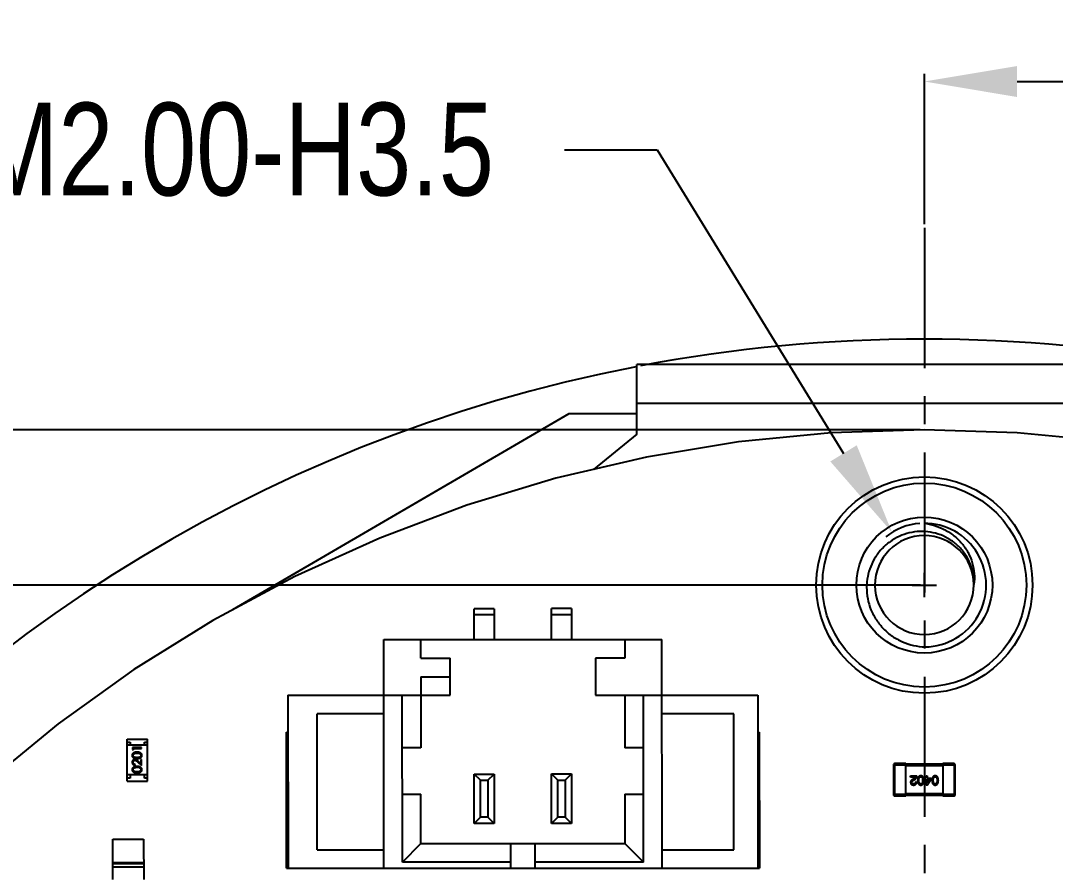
# Model space of a CAD drawing. Header units: millimetres. Extents: x -49 to 153, y -182 to -55.
# Drawn here: x 108.39 to 125.13, y -110.74 to -96.94 of the extents above; entities that cross this region are included whole.
import ezdxf

# ---------------------------------------------------------------- set-up
doc = ezdxf.new("R2010")
doc.units = ezdxf.units.MM
doc.header["$LTSCALE"] = 1.21
doc.header["$MEASUREMENT"] = 0
doc.header["$PDMODE"] = 3
doc.header["$PDSIZE"] = 0.3125
doc.linetypes.add('CENTER', pattern=[0.6, 0.375, -0.075, 0.075, -0.075])
doc.layers.get('0').update_dxf_attribs({"linetype": 'CONTINUOUS'})
doc.layers.get('DEFPOINTS').update_dxf_attribs({"linetype": 'CONTINUOUS'})
doc.layers.add('Dim', color=3, linetype='CONTINUOUS', lineweight=25)
doc.styles.get("Standard").update_dxf_attribs({"font": 'txt', "width": 0.8})
doc.dimstyles.get("Standard").update_dxf_attribs({"dimtxt": 0.15625, "dimasz": 0.1875, "dimexe": 0.125, "dimexo": 0.0625, "dimgap": 0.09, "dimtad": 0, "dimtih": 1, "dimtoh": 1, "dimzin": 4, "dimdsep": 46, "dimtxsty": 'Standard', "dimblk": '_FILLED', "dimblk1": '_FILLED', "dimblk2": '_FILLED', "dimcen": 0.09, "dimazin": 1, "dimtp": 0.01, "dimtm": 0.01, "dimtfac": 1, "dimtofl": 0, "dimtmove": 0, "dimatfit": 3, "dimldrblk": '_FILLED', "dimfxl": 1, "dimtolj": 1, "dimtzin": 4, "dimarcsym": 0})

# ---------------------------------------------------------------- blocks, each defined once
blk = doc.blocks.new('_FILLED')
at = {"color": 0, "linetype": 'ByBlock'}
blk.add_solid([(0, 0), (-1, 0.167), (-1, -0.167)], dxfattribs=at)
blk = doc.blocks.new('*D70')
at = {"layer": 'DEFPOINTS', "color": 0}
for p in [(123.008, -106.074), (91.696, -126.574), (95.709, -126.574)]:
    blk.add_point(p, dxfattribs=at)
at = {"layer": 'Dim', "color": 0, "lineweight": -2}
for p, q in [((122.946, -106.074), (91.571, -106.074)), ((91.696, -107.574), (91.696, -114.034)), ((91.696, -125.074), (91.696, -118.614)), ((95.647, -126.574), (91.571, -126.574))]:
    blk.add_line(p, q, dxfattribs=at)
at = {"layer": 'Dim', "color": 0, "lineweight": -2, "xscale": 1.5, "yscale": 1.5, "zscale": 1.5}
for p, rotation in [((91.696, -106.074), 90), ((91.696, -126.574), 270)]:
    blk.add_blockref('_FILLED', p, dxfattribs=dict(at, rotation=rotation))
at = {"layer": 'Dim', "color": 0, "insert": (91.696, -116.324), "char_height": 1.5, "attachment_point": 5, "rotation": 90, "line_spacing_factor": 1.5}
blk.add_mtext('\\A1;20.50', dxfattribs=at)
blk = doc.blocks.new('*D77')
at = {"layer": 'DEFPOINTS', "color": 0}
for p in [(122.485, -105.222), (123.531, -106.927)]:
    blk.add_point(p, dxfattribs=at)
at = {"layer": 'Dim', "color": 0, "lineweight": -2}
for p, q in [((117.185, -99.031), (118.685, -99.031)), ((118.685, -99.031), (121.7, -103.944)), ((123.008, -106.272), (123.008, -105.876)), ((122.81, -106.074), (123.206, -106.074))]:
    blk.add_line(p, q, dxfattribs=at)
blk.add_arc((123.008, -106.074), 1, 94.0921, 128.7082, dxfattribs=at)
at = {"layer": 'Dim', "color": 0, "lineweight": -2, "xscale": 1.5, "yscale": 1.5, "zscale": 1.5, "rotation": 301.5415137062731}
blk.add_blockref('_FILLED', (122.485, -105.222), dxfattribs=at)
at = {"layer": 'Dim', "color": 0, "insert": (111.095, -99.031), "char_height": 1.5, "attachment_point": 5}
blk.add_mtext('\\A1;3*M2.00-H3.5', dxfattribs=at)
blk = doc.blocks.new('*D84')
at = {"layer": 'DEFPOINTS', "color": 0}
for p in [(123.008, -97.927), (123.008, -100.297), (138.008, -110.074)]:
    blk.add_point(p, dxfattribs=at)
at = {"layer": 'Dim', "color": 0, "lineweight": -2}
for p, q in [((123.008, -100.235), (123.008, -97.802)), ((138.008, -110.012), (138.008, -97.802)), ((124.508, -97.927), (128.418, -97.927)), ((136.508, -97.927), (132.598, -97.927))]:
    blk.add_line(p, q, dxfattribs=at)
at = {"layer": 'Dim', "color": 0, "lineweight": -2, "xscale": 1.5, "yscale": 1.5, "zscale": 1.5, "rotation": 180}
blk.add_blockref('_FILLED', (123.008, -97.927), dxfattribs=at)
at = {"layer": 'Dim', "color": 0, "lineweight": -2, "xscale": 1.5, "yscale": 1.5, "zscale": 1.5}
blk.add_blockref('_FILLED', (138.008, -97.927), dxfattribs=at)
at = {"layer": 'Dim', "color": 0, "insert": (130.508, -97.927), "char_height": 1.5, "attachment_point": 5, "line_spacing_factor": 1.5}
blk.add_mtext('\\A1;15.00', dxfattribs=at)
blk = doc.blocks.new('*D87')
at = {"layer": 'DEFPOINTS', "color": 0}
for p in [(123.005, -103.562), (83.971, -149.587), (123.005, -149.587)]:
    blk.add_point(p, dxfattribs=at)
at = {"layer": 'Dim', "color": 0, "lineweight": -2}
for p, q in [((122.942, -103.562), (83.846, -103.562)), ((83.971, -105.062), (83.971, -124.184)), ((83.971, -148.087), (83.971, -128.964)), ((122.942, -149.587), (83.846, -149.587))]:
    blk.add_line(p, q, dxfattribs=at)
at = {"layer": 'Dim', "color": 0, "lineweight": -2, "xscale": 1.5, "yscale": 1.5, "zscale": 1.5}
for p, rotation in [((83.971, -103.562), 90), ((83.971, -149.587), 270)]:
    blk.add_blockref('_FILLED', p, dxfattribs=dict(at, rotation=rotation))
at = {"layer": 'Dim', "color": 0, "insert": (83.971, -126.574), "char_height": 1.5, "attachment_point": 5, "rotation": 90, "line_spacing_factor": 1.5}
blk.add_mtext('\\A1;%%C46.0', dxfattribs=at)

msp = doc.modelspace()

# ---------------------------------------------------------------- linework, layer by layer
at = {"color": 4, "linetype": 'CENTER', "ltscale": 5}
msp.add_line((123.008, -100.297), (123.008, -153.378), dxfattribs=at)
at = {"color": 7, "linetype": 'Continuous'}
for p, q in [((118.358, -103.634), (118.358, -102.504)), ((127.658, -102.504), (118.358, -102.504)), ((127.658, -103.138), (118.358, -103.138)), ((117.258, -103.304), (111.818, -106.475)), ((118.358, -103.304), (117.258, -103.304)), ((123.005, -103.562), (121.5, -103.611)), ((124.51, -103.611), (123.005, -103.562)), ((118.358, -103.634), (117.655, -104.205)), ((120.001, -103.759), (118.515, -104.004)), ((121.5, -103.611), (120.001, -103.759)), ((126.009, -103.758), (124.51, -103.611)), ((118.515, -104.004), (117.049, -104.346)), ((117.049, -104.346), (115.608, -104.783)), ((115.608, -104.783), (114.199, -105.314)), ((114.199, -105.314), (112.827, -105.936)), ((112.827, -105.936), (111.499, -106.646)), ((111.499, -106.646), (110.22, -107.441)), ((110.22, -107.441), (108.996, -108.318)), ((108.996, -108.318), (107.832, -109.273))]:
    msp.add_line(p, q, dxfattribs=at)
at = {"color": 6, "linetype": 'Continuous'}
for p, q in [((115.728, -106.957), (115.728, -106.457)), ((116.048, -106.457), (115.728, -106.457)), ((116.048, -106.557), (115.728, -106.557)), ((116.048, -106.457), (116.048, -106.957)), ((116.978, -106.956), (116.978, -106.456)), ((117.298, -106.456), (116.978, -106.456)), ((117.298, -106.556), (116.978, -106.556)), ((117.298, -106.456), (117.298, -106.956)), ((114.263, -106.957), (118.763, -106.956)), ((114.264, -110.657), (114.263, -106.957)), ((114.863, -107.257), (114.863, -106.957)), ((118.163, -106.956), (118.163, -107.256)), ((118.764, -110.656), (118.763, -106.956)), ((114.863, -107.257), (115.338, -107.257)), ((115.338, -107.857), (115.338, -107.257)), ((117.688, -107.256), (117.688, -107.856)), ((118.163, -107.256), (117.688, -107.256)), ((114.863, -107.557), (114.863, -108.707)), ((114.863, -107.557), (115.338, -107.557)), ((112.713, -107.857), (112.714, -110.657)), ((112.713, -107.857), (115.338, -107.857)), ((114.564, -110.557), (114.563, -107.857)), ((117.688, -107.856), (120.313, -107.856)), ((118.163, -107.856), (118.163, -108.706)), ((118.464, -110.556), (118.463, -107.856)), ((120.313, -107.856), (120.314, -110.656)), ((113.188, -110.357), (113.188, -108.157)), ((114.263, -108.157), (113.188, -108.157)), ((119.924, -108.156), (118.763, -108.156)), ((119.924, -110.356), (119.924, -108.156)), ((110.111, -109.247), (110.111, -108.567)), ((110.111, -108.567), (110.441, -108.567)), ((110.111, -108.617), (110.161, -108.617)), ((110.161, -108.617), (110.161, -108.667)), ((110.391, -108.667), (110.391, -108.617)), ((110.391, -108.617), (110.441, -108.617)), ((110.441, -109.247), (110.441, -108.567)), ((112.689, -110.657), (112.688, -108.457)), ((112.688, -108.457), (112.713, -108.457)), ((120.313, -108.456), (120.338, -108.456)), ((120.338, -108.456), (120.339, -110.656)), ((110.441, -108.667), (110.111, -108.667)), ((110.196, -108.705), (110.196, -108.733)), ((110.346, -108.705), (110.196, -108.705)), ((110.196, -108.733), (110.212, -108.742)), ((110.212, -108.742), (110.212, -108.719)), ((110.212, -108.719), (110.346, -108.719)), ((110.346, -108.719), (110.346, -108.705)), ((114.863, -108.707), (114.563, -108.707)), ((118.463, -108.706), (118.163, -108.706)), ((110.271, -108.792), (110.309, -108.798)), ((110.284, -108.938), (110.346, -108.996)), ((110.331, -108.964), (110.291, -108.926)), ((110.331, -108.894), (110.331, -108.964)), ((110.346, -108.894), (110.331, -108.894)), ((110.346, -108.996), (110.346, -108.894)), ((110.242, -108.99), (110.242, -108.977)), ((110.271, -109.023), (110.309, -109.028)), ((122.508, -108.984), (122.508, -109.464)), ((122.508, -108.984), (122.708, -108.984)), ((122.528, -109.484), (122.528, -108.964)), ((122.708, -108.964), (122.528, -108.964)), ((122.708, -109.484), (122.708, -108.964)), ((123.308, -108.974), (122.708, -108.974)), ((122.708, -108.994), (123.308, -108.994)), ((123.308, -108.964), (123.308, -109.484)), ((123.488, -108.964), (123.308, -108.964)), ((123.308, -108.984), (123.508, -108.984)), ((123.488, -108.964), (123.488, -109.484)), ((123.508, -109.464), (123.508, -108.984)), ((110.441, -109.147), (110.111, -109.147)), ((110.161, -109.197), (110.111, -109.197)), ((110.111, -109.247), (110.441, -109.247)), ((110.161, -109.147), (110.161, -109.197)), ((110.391, -109.197), (110.391, -109.147)), ((110.441, -109.197), (110.391, -109.197)), ((115.728, -109.932), (115.728, -109.132)), ((115.828, -109.232), (115.728, -109.132)), ((115.728, -109.132), (116.048, -109.132)), ((115.828, -109.832), (115.828, -109.232)), ((115.828, -109.232), (115.948, -109.232)), ((115.948, -109.232), (116.048, -109.132)), ((115.948, -109.232), (115.948, -109.832)), ((116.048, -109.132), (116.048, -109.932)), ((116.978, -109.931), (116.978, -109.131)), ((117.078, -109.231), (116.978, -109.131)), ((116.978, -109.131), (117.298, -109.131)), ((117.078, -109.831), (117.078, -109.231)), ((117.078, -109.231), (117.198, -109.231)), ((117.198, -109.231), (117.298, -109.131)), ((117.198, -109.231), (117.198, -109.831)), ((117.298, -109.131), (117.298, -109.931)), ((122.785, -109.18), (122.785, -109.163)), ((122.785, -109.163), (122.886, -109.163)), ((122.865, -109.18), (122.785, -109.18)), ((122.841, -109.208), (122.825, -109.217)), ((122.832, -109.232), (122.852, -109.221)), ((122.864, -109.257), (122.883, -109.257)), ((123.015, -109.214), (123.015, -109.199)), ((123.015, -109.199), (123.037, -109.199)), ((123.037, -109.214), (123.015, -109.214)), ((123.037, -109.199), (123.037, -109.163)), ((123.037, -109.163), (123.055, -109.163)), ((123.037, -109.31), (123.037, -109.214)), ((123.053, -109.31), (123.12, -109.217)), ((123.055, -109.163), (123.055, -109.199)), ((123.055, -109.199), (123.12, -109.199)), ((123.055, -109.214), (123.055, -109.282)), ((123.103, -109.214), (123.055, -109.214)), ((123.055, -109.282), (123.056, -109.282)), ((123.103, -109.214), (123.056, -109.282)), ((123.12, -109.199), (123.12, -109.217)), ((114.563, -109.457), (114.863, -109.457)), ((114.863, -110.257), (114.863, -109.457)), ((118.163, -109.456), (118.163, -110.256)), ((118.163, -109.456), (118.463, -109.456)), ((123.308, -109.454), (122.708, -109.454)), ((123.053, -109.31), (123.037, -109.31)), ((122.708, -109.464), (122.508, -109.464)), ((122.528, -109.484), (122.708, -109.484)), ((122.708, -109.474), (123.308, -109.474)), ((123.508, -109.464), (123.308, -109.464)), ((123.308, -109.484), (123.488, -109.484)), ((115.828, -109.832), (115.728, -109.932)), ((116.048, -109.932), (115.728, -109.932)), ((115.948, -109.832), (115.828, -109.832)), ((115.948, -109.832), (116.048, -109.932)), ((117.078, -109.831), (116.978, -109.931)), ((117.298, -109.931), (116.978, -109.931)), ((117.198, -109.831), (117.078, -109.831)), ((117.198, -109.831), (117.298, -109.931)), ((109.879, -110.837), (109.878, -110.187)), ((109.878, -110.187), (110.378, -110.187)), ((110.378, -110.187), (110.379, -110.837)), ((114.564, -110.557), (114.863, -110.257)), ((114.863, -110.257), (118.163, -110.256)), ((116.313, -110.257), (116.314, -110.657)), ((116.714, -110.656), (116.713, -110.256)), ((118.163, -110.256), (118.464, -110.556)), ((113.188, -110.357), (114.263, -110.357)), ((118.763, -110.356), (119.924, -110.356)), ((109.879, -110.563), (110.379, -110.563)), ((110.379, -110.583), (109.879, -110.583)), ((116.314, -110.557), (114.564, -110.557)), ((118.464, -110.556), (116.714, -110.556)), ((110.379, -110.641), (109.879, -110.641)), ((112.689, -110.657), (120.339, -110.656))]:
    msp.add_line(p, q, dxfattribs=at)
at = {"color": 7, "linetype": 'Continuous'}
for radius in [1.75, 1.65, 1.1]:
    msp.add_circle((123.008, -106.074), radius, dxfattribs=at)
for centre, radius, start, end in [((123.008, -126.574), 24.48, 79.1903, 100.8097), ((123.008, -126.574), 24.48, 100.9793, 79.0159), ((123.008, -106.074), 1, 270.5105, 90.5105), ((123.008, -106.074), 0.8, 0.5074, 180.0061), ((123.008, -106.074), 0.8, 180.3416, 0.1753), ((123.005, -106.074), 0.797, 180.0052, 180.3413), ((123.013, -106.074), 0.795, 0.1733, 0.5105)]:
    msp.add_arc(centre, radius, start, end, dxfattribs=at)
at = {"color": 6, "linetype": 'Continuous'}
for centre, start, end in [((122.528, -108.984), 90.0045, 180.0045), ((123.488, -108.984), 0.0045, 90.0045), ((122.528, -109.464), 180.0045, 270.0045), ((123.488, -109.464), 270.0045, 0.0045)]:
    msp.add_arc(centre, 0.02, start, end, dxfattribs=at)
at = {"color": 7, "linetype": 'Continuous'}
for points, knots in [([(122.999, -105.074), (123.058, -105.081), (123.175, -105.106), (123.341, -105.175), (123.491, -105.273), (123.619, -105.399), (123.72, -105.547), (123.789, -105.713), (123.821, -105.889), (123.817, -106.009), (123.808, -106.067)], [0, 0, 0, 0, 0.125241, 0.250421, 0.375547, 0.500603, 0.625586, 0.750487, 0.87529, 1, 1, 1, 1]), ([(123.808, -106.067), (123.811, -106.01), (123.803, -105.895), (123.756, -105.729), (123.675, -105.576), (123.564, -105.443), (123.429, -105.336), (123.274, -105.258), (123.107, -105.213), (122.935, -105.202), (122.763, -105.225), (122.6, -105.281), (122.45, -105.368), (122.32, -105.481), (122.214, -105.618), (122.135, -105.771), (122.086, -105.937), (122.075, -106.052), (122.074, -106.109)], [0, 0, 0, 0, 0.062477, 0.124953, 0.187436, 0.249923, 0.312413, 0.374906, 0.437403, 0.499902, 0.562405, 0.624911, 0.687419, 0.74993, 0.812444, 0.87496, 0.937479, 1, 1, 1, 1]), ([(122.074, -106.109), (122.074, -106.171), (122.085, -106.296), (122.139, -106.476), (122.226, -106.641), (122.345, -106.787), (122.488, -106.908), (122.653, -106.998), (122.831, -107.056), (122.955, -107.072), (123.017, -107.074)], [0, 0, 0, 0, 0.124983, 0.249971, 0.374964, 0.499962, 0.624965, 0.749974, 0.874981, 1, 1, 1, 1])]:
    msp.add_open_spline(points, degree=3, knots=knots, dxfattribs=at)
at = {"color": 6, "linetype": 'Continuous'}
for points, knots in [([(110.271, -108.778), (110.269, -108.778), (110.264, -108.779), (110.258, -108.779), (110.252, -108.779), (110.246, -108.78), (110.24, -108.781), (110.235, -108.782), (110.23, -108.784), (110.226, -108.785), (110.222, -108.787), (110.218, -108.789), (110.215, -108.791), (110.211, -108.793), (110.208, -108.796), (110.205, -108.798), (110.203, -108.801), (110.201, -108.804), (110.199, -108.807), (110.197, -108.81), (110.196, -108.813), (110.194, -108.816), (110.193, -108.82), (110.193, -108.823), (110.192, -108.827), (110.192, -108.829), (110.192, -108.83)], [0, 0, 0, 0, 0.065278, 0.127205, 0.186168, 0.241675, 0.294115, 0.343609, 0.390387, 0.434463, 0.476646, 0.517002, 0.555936, 0.593716, 0.630057, 0.665601, 0.700745, 0.734917, 0.768681, 0.802087, 0.834849, 0.867433, 0.900138, 0.932806, 0.966212, 1, 1, 1, 1]), ([(110.35, -108.83), (110.35, -108.829), (110.35, -108.827), (110.35, -108.823), (110.349, -108.82), (110.348, -108.816), (110.347, -108.813), (110.345, -108.81), (110.344, -108.807), (110.342, -108.804), (110.339, -108.801), (110.337, -108.798), (110.334, -108.796), (110.331, -108.793), (110.328, -108.791), (110.324, -108.789), (110.32, -108.787), (110.316, -108.785), (110.312, -108.784), (110.307, -108.782), (110.302, -108.781), (110.297, -108.78), (110.291, -108.779), (110.285, -108.779), (110.278, -108.779), (110.274, -108.778), (110.271, -108.778)], [0, 0, 0, 0, 0.033824, 0.067298, 0.10028, 0.133019, 0.165736, 0.198792, 0.232372, 0.266409, 0.301016, 0.336196, 0.371972, 0.408574, 0.446394, 0.485225, 0.525372, 0.567224, 0.611081, 0.65775, 0.70702, 0.759235, 0.814484, 0.873227, 0.934937, 1, 1, 1, 1]), ([(110.192, -108.83), (110.192, -108.831), (110.192, -108.834), (110.193, -108.837), (110.193, -108.841), (110.194, -108.844), (110.196, -108.847), (110.197, -108.85), (110.199, -108.853), (110.201, -108.856), (110.203, -108.859), (110.205, -108.862), (110.208, -108.864), (110.211, -108.866), (110.214, -108.869), (110.218, -108.871), (110.221, -108.872), (110.225, -108.874), (110.23, -108.876), (110.234, -108.877), (110.239, -108.878), (110.245, -108.879), (110.251, -108.88), (110.257, -108.88), (110.264, -108.88), (110.269, -108.88), (110.271, -108.88)], [0, 0, 0, 0, 0.033742, 0.066533, 0.099153, 0.13154, 0.164087, 0.196563, 0.229707, 0.263315, 0.297504, 0.331686, 0.366482, 0.4021, 0.438958, 0.476748, 0.515985, 0.556589, 0.599519, 0.645765, 0.695487, 0.748721, 0.805687, 0.866754, 0.931405, 1, 1, 1, 1]), ([(110.237, -108.896), (110.235, -108.896), (110.233, -108.896), (110.228, -108.896), (110.224, -108.897), (110.22, -108.899), (110.216, -108.901), (110.212, -108.903), (110.209, -108.905), (110.206, -108.908), (110.202, -108.911), (110.2, -108.915), (110.197, -108.919), (110.196, -108.923), (110.194, -108.927), (110.193, -108.931), (110.192, -108.936), (110.192, -108.939), (110.192, -108.941)], [0, 0, 0, 0, 0.06271, 0.123347, 0.183401, 0.242828, 0.302097, 0.36242, 0.423725, 0.487032, 0.550491, 0.612709, 0.674265, 0.73617, 0.799211, 0.863483, 0.930525, 1, 1, 1, 1]), ([(110.192, -108.941), (110.192, -108.943), (110.192, -108.946), (110.193, -108.951), (110.194, -108.955), (110.196, -108.96), (110.198, -108.964), (110.2, -108.968), (110.203, -108.972), (110.206, -108.976), (110.21, -108.979), (110.214, -108.982), (110.218, -108.984), (110.222, -108.986), (110.227, -108.988), (110.232, -108.989), (110.237, -108.99), (110.241, -108.99), (110.242, -108.99)], [0, 0, 0, 0, 0.06445, 0.126725, 0.187421, 0.247417, 0.306749, 0.366595, 0.427749, 0.490235, 0.553031, 0.614805, 0.676505, 0.738096, 0.801021, 0.864897, 0.931209, 1, 1, 1, 1]), ([(110.208, -108.83), (110.208, -108.828), (110.208, -108.825), (110.209, -108.82), (110.211, -108.815), (110.214, -108.812), (110.216, -108.809), (110.218, -108.807), (110.22, -108.805), (110.223, -108.803), (110.225, -108.801), (110.228, -108.8), (110.232, -108.798), (110.235, -108.797), (110.239, -108.796), (110.243, -108.795), (110.247, -108.794), (110.251, -108.793), (110.256, -108.793), (110.261, -108.792), (110.266, -108.792), (110.269, -108.792), (110.271, -108.792)], [0, 0, 0, 0, 0.059689, 0.119507, 0.181075, 0.246162, 0.279894, 0.314468, 0.350403, 0.387474, 0.426147, 0.466624, 0.508745, 0.553328, 0.600058, 0.649177, 0.700552, 0.754894, 0.811825, 0.871514, 0.934319, 1, 1, 1, 1]), ([(110.271, -108.867), (110.269, -108.867), (110.265, -108.867), (110.26, -108.867), (110.254, -108.866), (110.249, -108.866), (110.245, -108.865), (110.241, -108.864), (110.237, -108.863), (110.234, -108.862), (110.23, -108.861), (110.228, -108.86), (110.225, -108.858), (110.222, -108.857), (110.22, -108.855), (110.218, -108.853), (110.216, -108.851), (110.214, -108.848), (110.211, -108.844), (110.209, -108.84), (110.208, -108.835), (110.208, -108.831), (110.208, -108.83)], [0, 0, 0, 0, 0.073302, 0.142286, 0.206253, 0.266017, 0.321612, 0.372532, 0.419497, 0.462398, 0.502825, 0.541489, 0.579034, 0.615143, 0.650298, 0.684912, 0.718701, 0.752189, 0.817245, 0.879117, 0.939613, 1, 1, 1, 1]), ([(110.208, -108.942), (110.208, -108.941), (110.208, -108.938), (110.208, -108.935), (110.209, -108.932), (110.21, -108.929), (110.211, -108.926), (110.213, -108.924), (110.215, -108.921), (110.217, -108.919), (110.219, -108.916), (110.221, -108.915), (110.224, -108.913), (110.227, -108.912), (110.229, -108.91), (110.232, -108.91), (110.235, -108.909), (110.237, -108.909), (110.238, -108.909)], [0, 0, 0, 0, 0.068027, 0.133505, 0.19695, 0.26027, 0.322741, 0.384982, 0.448465, 0.513424, 0.578224, 0.640011, 0.700094, 0.760067, 0.819012, 0.877878, 0.938035, 1, 1, 1, 1]), ([(110.242, -108.977), (110.241, -108.976), (110.238, -108.976), (110.235, -108.975), (110.231, -108.974), (110.228, -108.973), (110.225, -108.972), (110.222, -108.97), (110.219, -108.968), (110.217, -108.966), (110.215, -108.963), (110.213, -108.961), (110.211, -108.958), (110.21, -108.955), (110.209, -108.952), (110.208, -108.949), (110.208, -108.945), (110.208, -108.943), (110.208, -108.942)], [0, 0, 0, 0, 0.073648, 0.143686, 0.210962, 0.275557, 0.338064, 0.399311, 0.4594, 0.51934, 0.579024, 0.637809, 0.695959, 0.754122, 0.813113, 0.873453, 0.935561, 1, 1, 1, 1]), ([(110.291, -108.926), (110.289, -108.925), (110.286, -108.922), (110.282, -108.918), (110.278, -108.914), (110.274, -108.911), (110.27, -108.908), (110.267, -108.906), (110.264, -108.904), (110.26, -108.901), (110.255, -108.899), (110.249, -108.897), (110.243, -108.896), (110.239, -108.896), (110.237, -108.896)], [0, 0, 0, 0, 0.09953, 0.192079, 0.277712, 0.357454, 0.429648, 0.495771, 0.555538, 0.608657, 0.707578, 0.804328, 0.901298, 1, 1, 1, 1]), ([(110.238, -108.909), (110.24, -108.909), (110.243, -108.909), (110.248, -108.91), (110.252, -108.912), (110.256, -108.914), (110.259, -108.916), (110.262, -108.918), (110.265, -108.92), (110.268, -108.923), (110.272, -108.926), (110.276, -108.93), (110.28, -108.933), (110.283, -108.936), (110.284, -108.938)], [0, 0, 0, 0, 0.088014, 0.174976, 0.2638, 0.355443, 0.406413, 0.465519, 0.533076, 0.609353, 0.693899, 0.787171, 0.889197, 1, 1, 1, 1]), ([(110.335, -108.83), (110.335, -108.831), (110.334, -108.835), (110.333, -108.84), (110.331, -108.844), (110.329, -108.848), (110.326, -108.851), (110.324, -108.853), (110.322, -108.855), (110.32, -108.857), (110.317, -108.858), (110.315, -108.86), (110.312, -108.861), (110.309, -108.862), (110.305, -108.863), (110.302, -108.864), (110.297, -108.865), (110.293, -108.866), (110.288, -108.866), (110.283, -108.867), (110.277, -108.867), (110.273, -108.867), (110.271, -108.867)], [0, 0, 0, 0, 0.060034, 0.120278, 0.182348, 0.247919, 0.281641, 0.315701, 0.350322, 0.385703, 0.421819, 0.459196, 0.497866, 0.538301, 0.58121, 0.628183, 0.679403, 0.734699, 0.794074, 0.858416, 0.927049, 1, 1, 1, 1]), ([(110.271, -108.88), (110.274, -108.88), (110.278, -108.88), (110.285, -108.88), (110.291, -108.88), (110.297, -108.879), (110.303, -108.878), (110.308, -108.877), (110.313, -108.876), (110.317, -108.874), (110.321, -108.872), (110.325, -108.87), (110.328, -108.868), (110.331, -108.866), (110.334, -108.864), (110.337, -108.861), (110.34, -108.859), (110.342, -108.856), (110.344, -108.853), (110.345, -108.85), (110.347, -108.847), (110.348, -108.844), (110.349, -108.841), (110.35, -108.837), (110.35, -108.834), (110.35, -108.831), (110.35, -108.83)], [0, 0, 0, 0, 0.068113, 0.132564, 0.193427, 0.250218, 0.303569, 0.353576, 0.400235, 0.443586, 0.484619, 0.524292, 0.56238, 0.599049, 0.63494, 0.669782, 0.704009, 0.737842, 0.771098, 0.803896, 0.836415, 0.868639, 0.900715, 0.933378, 0.966213, 1, 1, 1, 1]), ([(110.309, -108.798), (110.31, -108.798), (110.312, -108.799), (110.315, -108.8), (110.318, -108.802), (110.32, -108.803), (110.322, -108.805), (110.325, -108.807), (110.327, -108.809), (110.329, -108.812), (110.331, -108.815), (110.333, -108.82), (110.334, -108.825), (110.335, -108.828), (110.335, -108.83)], [0, 0, 0, 0, 0.075949, 0.148549, 0.218996, 0.286119, 0.351826, 0.416074, 0.478265, 0.540325, 0.660405, 0.774606, 0.887187, 1, 1, 1, 1]), ([(110.271, -109.009), (110.269, -109.009), (110.264, -109.009), (110.258, -109.01), (110.252, -109.01), (110.246, -109.011), (110.24, -109.012), (110.235, -109.013), (110.23, -109.014), (110.226, -109.016), (110.222, -109.018), (110.218, -109.02), (110.215, -109.022), (110.211, -109.024), (110.208, -109.027), (110.205, -109.029), (110.203, -109.032), (110.201, -109.035), (110.199, -109.038), (110.197, -109.041), (110.196, -109.044), (110.194, -109.047), (110.193, -109.05), (110.193, -109.054), (110.192, -109.057), (110.192, -109.06), (110.192, -109.061)], [0, 0, 0, 0, 0.065278, 0.127205, 0.186168, 0.241675, 0.294115, 0.343609, 0.390387, 0.434463, 0.476646, 0.517002, 0.555936, 0.593716, 0.630057, 0.665601, 0.700745, 0.734917, 0.768681, 0.802087, 0.834849, 0.867433, 0.900138, 0.932806, 0.966212, 1, 1, 1, 1]), ([(110.192, -109.061), (110.192, -109.062), (110.192, -109.065), (110.193, -109.068), (110.193, -109.071), (110.194, -109.075), (110.196, -109.078), (110.197, -109.081), (110.199, -109.084), (110.201, -109.087), (110.203, -109.09), (110.205, -109.092), (110.208, -109.095), (110.211, -109.097), (110.214, -109.099), (110.218, -109.101), (110.221, -109.103), (110.225, -109.105), (110.23, -109.106), (110.234, -109.108), (110.239, -109.109), (110.245, -109.11), (110.251, -109.11), (110.257, -109.111), (110.264, -109.111), (110.269, -109.111), (110.271, -109.111)], [0, 0, 0, 0, 0.033742, 0.066533, 0.099153, 0.13154, 0.164087, 0.196563, 0.229707, 0.263315, 0.297504, 0.331686, 0.366482, 0.4021, 0.438958, 0.476748, 0.515985, 0.556589, 0.599519, 0.645765, 0.695487, 0.748721, 0.805687, 0.866754, 0.931405, 1, 1, 1, 1]), ([(110.208, -109.061), (110.208, -109.059), (110.208, -109.056), (110.209, -109.051), (110.211, -109.046), (110.214, -109.042), (110.216, -109.039), (110.218, -109.037), (110.22, -109.035), (110.223, -109.034), (110.225, -109.032), (110.228, -109.03), (110.232, -109.029), (110.235, -109.028), (110.239, -109.027), (110.243, -109.025), (110.247, -109.025), (110.251, -109.024), (110.256, -109.023), (110.261, -109.023), (110.266, -109.023), (110.269, -109.023), (110.271, -109.023)], [0, 0, 0, 0, 0.059689, 0.119507, 0.181075, 0.246162, 0.279894, 0.314468, 0.350403, 0.387474, 0.426147, 0.466624, 0.508745, 0.553328, 0.600058, 0.649177, 0.700552, 0.754894, 0.811825, 0.871514, 0.934319, 1, 1, 1, 1]), ([(110.271, -109.098), (110.269, -109.098), (110.265, -109.098), (110.26, -109.097), (110.254, -109.097), (110.249, -109.097), (110.245, -109.096), (110.241, -109.095), (110.237, -109.094), (110.234, -109.093), (110.23, -109.092), (110.228, -109.091), (110.225, -109.089), (110.222, -109.087), (110.22, -109.086), (110.218, -109.084), (110.216, -109.082), (110.214, -109.079), (110.211, -109.075), (110.209, -109.07), (110.208, -109.066), (110.208, -109.062), (110.208, -109.061)], [0, 0, 0, 0, 0.073302, 0.142286, 0.206253, 0.266017, 0.321612, 0.372532, 0.419497, 0.462398, 0.502825, 0.541489, 0.579034, 0.615143, 0.650298, 0.684912, 0.718701, 0.752189, 0.817245, 0.879117, 0.939613, 1, 1, 1, 1]), ([(110.35, -109.061), (110.35, -109.06), (110.35, -109.057), (110.35, -109.054), (110.349, -109.05), (110.348, -109.047), (110.347, -109.044), (110.345, -109.041), (110.344, -109.038), (110.342, -109.035), (110.339, -109.032), (110.337, -109.029), (110.334, -109.026), (110.331, -109.024), (110.328, -109.022), (110.324, -109.02), (110.32, -109.018), (110.316, -109.016), (110.312, -109.014), (110.307, -109.013), (110.302, -109.012), (110.297, -109.011), (110.291, -109.01), (110.285, -109.01), (110.278, -109.009), (110.274, -109.009), (110.271, -109.009)], [0, 0, 0, 0, 0.033824, 0.067298, 0.10028, 0.133019, 0.165736, 0.198792, 0.232372, 0.266409, 0.301016, 0.336196, 0.371972, 0.408574, 0.446394, 0.485225, 0.525372, 0.567224, 0.611081, 0.65775, 0.70702, 0.759235, 0.814484, 0.873227, 0.934937, 1, 1, 1, 1]), ([(110.335, -109.061), (110.335, -109.062), (110.334, -109.065), (110.333, -109.07), (110.331, -109.075), (110.329, -109.079), (110.326, -109.082), (110.324, -109.084), (110.322, -109.086), (110.32, -109.087), (110.317, -109.089), (110.315, -109.091), (110.312, -109.092), (110.309, -109.093), (110.305, -109.094), (110.302, -109.095), (110.297, -109.096), (110.293, -109.097), (110.288, -109.097), (110.283, -109.097), (110.277, -109.098), (110.273, -109.098), (110.271, -109.098)], [0, 0, 0, 0, 0.060034, 0.120278, 0.182348, 0.247919, 0.281641, 0.315701, 0.350322, 0.385703, 0.421819, 0.459196, 0.497866, 0.538301, 0.58121, 0.628183, 0.679403, 0.734699, 0.794074, 0.858416, 0.927049, 1, 1, 1, 1]), ([(110.271, -109.111), (110.274, -109.111), (110.278, -109.111), (110.285, -109.111), (110.291, -109.11), (110.297, -109.11), (110.303, -109.109), (110.308, -109.108), (110.313, -109.106), (110.317, -109.105), (110.321, -109.103), (110.325, -109.101), (110.328, -109.099), (110.331, -109.097), (110.334, -109.095), (110.337, -109.092), (110.34, -109.09), (110.342, -109.087), (110.344, -109.084), (110.345, -109.081), (110.347, -109.078), (110.348, -109.075), (110.349, -109.071), (110.35, -109.068), (110.35, -109.064), (110.35, -109.062), (110.35, -109.061)], [0, 0, 0, 0, 0.068113, 0.132564, 0.193427, 0.250218, 0.303569, 0.353576, 0.400235, 0.443586, 0.484619, 0.524292, 0.56238, 0.599049, 0.63494, 0.669782, 0.704009, 0.737842, 0.771098, 0.803896, 0.836415, 0.868639, 0.900715, 0.933378, 0.966213, 1, 1, 1, 1]), ([(110.309, -109.028), (110.31, -109.029), (110.312, -109.029), (110.315, -109.031), (110.318, -109.032), (110.32, -109.034), (110.322, -109.036), (110.325, -109.037), (110.327, -109.04), (110.329, -109.042), (110.331, -109.046), (110.333, -109.051), (110.334, -109.056), (110.335, -109.059), (110.335, -109.061)], [0, 0, 0, 0, 0.075949, 0.148549, 0.218996, 0.286119, 0.351826, 0.416074, 0.478265, 0.540325, 0.660405, 0.774606, 0.887187, 1, 1, 1, 1]), ([(122.825, -109.217), (122.824, -109.218), (122.82, -109.219), (122.816, -109.222), (122.811, -109.224), (122.807, -109.227), (122.803, -109.23), (122.8, -109.232), (122.797, -109.235), (122.794, -109.238), (122.792, -109.242), (122.79, -109.245), (122.788, -109.248), (122.787, -109.252), (122.786, -109.255), (122.785, -109.259), (122.785, -109.262), (122.785, -109.265), (122.785, -109.266)], [0, 0, 0, 0, 0.082731, 0.161257, 0.236138, 0.307554, 0.375712, 0.440848, 0.502916, 0.562567, 0.619798, 0.675716, 0.73039, 0.78386, 0.837315, 0.890547, 0.944917, 1, 1, 1, 1]), ([(122.785, -109.266), (122.785, -109.268), (122.786, -109.271), (122.786, -109.276), (122.787, -109.28), (122.789, -109.284), (122.791, -109.288), (122.793, -109.292), (122.795, -109.295), (122.798, -109.298), (122.801, -109.301), (122.805, -109.303), (122.808, -109.305), (122.812, -109.307), (122.817, -109.308), (122.822, -109.309), (122.827, -109.31), (122.83, -109.31), (122.832, -109.31)], [0, 0, 0, 0, 0.070688, 0.137741, 0.201612, 0.262778, 0.321223, 0.378455, 0.434411, 0.490146, 0.546362, 0.603392, 0.662208, 0.723401, 0.787372, 0.85442, 0.925153, 1, 1, 1, 1]), ([(122.805, -109.267), (122.805, -109.266), (122.805, -109.264), (122.805, -109.262), (122.805, -109.26), (122.806, -109.257), (122.807, -109.255), (122.808, -109.253), (122.809, -109.25), (122.811, -109.248), (122.813, -109.246), (122.815, -109.244), (122.817, -109.242), (122.819, -109.24), (122.822, -109.238), (122.825, -109.236), (122.828, -109.234), (122.831, -109.233), (122.832, -109.232)], [0, 0, 0, 0, 0.052237, 0.103888, 0.155485, 0.207395, 0.259864, 0.31356, 0.369176, 0.4266, 0.486836, 0.550048, 0.61567, 0.685271, 0.75824, 0.834614, 0.915635, 1, 1, 1, 1]), ([(122.834, -109.293), (122.833, -109.293), (122.831, -109.293), (122.828, -109.293), (122.825, -109.292), (122.822, -109.291), (122.819, -109.29), (122.817, -109.289), (122.815, -109.288), (122.813, -109.286), (122.811, -109.284), (122.81, -109.282), (122.808, -109.28), (122.807, -109.278), (122.806, -109.275), (122.806, -109.273), (122.805, -109.27), (122.805, -109.268), (122.805, -109.267)], [0, 0, 0, 0, 0.076112, 0.148436, 0.216883, 0.281466, 0.34298, 0.402356, 0.459881, 0.51546, 0.571111, 0.62658, 0.683162, 0.741007, 0.801404, 0.863825, 0.930544, 1, 1, 1, 1]), ([(122.832, -109.31), (122.834, -109.31), (122.838, -109.31), (122.844, -109.309), (122.849, -109.308), (122.854, -109.306), (122.858, -109.304), (122.862, -109.302), (122.866, -109.299), (122.87, -109.296), (122.873, -109.293), (122.875, -109.289), (122.877, -109.284), (122.879, -109.28), (122.881, -109.275), (122.882, -109.269), (122.882, -109.263), (122.883, -109.259), (122.883, -109.257)], [0, 0, 0, 0, 0.07282, 0.141057, 0.2062, 0.267672, 0.326735, 0.383519, 0.439188, 0.494454, 0.549628, 0.605958, 0.66397, 0.72402, 0.787502, 0.854127, 0.925065, 1, 1, 1, 1]), ([(122.864, -109.257), (122.864, -109.258), (122.864, -109.261), (122.863, -109.265), (122.863, -109.269), (122.862, -109.273), (122.861, -109.276), (122.859, -109.279), (122.858, -109.282), (122.856, -109.284), (122.854, -109.286), (122.852, -109.288), (122.85, -109.29), (122.847, -109.291), (122.844, -109.292), (122.841, -109.293), (122.838, -109.293), (122.835, -109.293), (122.834, -109.293)], [0, 0, 0, 0, 0.082594, 0.15978, 0.232961, 0.301462, 0.365595, 0.426678, 0.484662, 0.540809, 0.595146, 0.648401, 0.702272, 0.757102, 0.813447, 0.872233, 0.934055, 1, 1, 1, 1]), ([(122.865, -109.18), (122.865, -109.181), (122.865, -109.184), (122.863, -109.188), (122.861, -109.191), (122.858, -109.195), (122.855, -109.198), (122.851, -109.202), (122.846, -109.205), (122.843, -109.207), (122.841, -109.208)], [0, 0, 0, 0, 0.103034, 0.208166, 0.318255, 0.434664, 0.559728, 0.695394, 0.841708, 1, 1, 1, 1]), ([(122.852, -109.221), (122.853, -109.22), (122.856, -109.219), (122.859, -109.216), (122.863, -109.213), (122.866, -109.211), (122.869, -109.208), (122.872, -109.204), (122.875, -109.201), (122.877, -109.197), (122.879, -109.194), (122.881, -109.19), (122.882, -109.186), (122.884, -109.181), (122.885, -109.177), (122.885, -109.172), (122.886, -109.168), (122.886, -109.164), (122.886, -109.163)], [0, 0, 0, 0, 0.065828, 0.130094, 0.192451, 0.254037, 0.313974, 0.373757, 0.433048, 0.492243, 0.551902, 0.611758, 0.672678, 0.734814, 0.798569, 0.863693, 0.930488, 1, 1, 1, 1]), ([(122.95, -109.16), (122.948, -109.16), (122.944, -109.161), (122.939, -109.161), (122.933, -109.163), (122.928, -109.165), (122.924, -109.168), (122.92, -109.171), (122.916, -109.175), (122.913, -109.179), (122.91, -109.184), (122.907, -109.19), (122.905, -109.196), (122.903, -109.202), (122.901, -109.209), (122.9, -109.217), (122.9, -109.225), (122.899, -109.231), (122.899, -109.234)], [0, 0, 0, 0, 0.059134, 0.115603, 0.169236, 0.221572, 0.273254, 0.32474, 0.377319, 0.431815, 0.488555, 0.548609, 0.612242, 0.680182, 0.75251, 0.829782, 0.91231, 1, 1, 1, 1]), ([(122.899, -109.234), (122.899, -109.237), (122.9, -109.243), (122.9, -109.251), (122.902, -109.259), (122.903, -109.267), (122.905, -109.273), (122.907, -109.28), (122.91, -109.285), (122.913, -109.29), (122.916, -109.295), (122.92, -109.299), (122.924, -109.302), (122.929, -109.305), (122.934, -109.307), (122.939, -109.309), (122.944, -109.31), (122.948, -109.31), (122.95, -109.31)], [0, 0, 0, 0, 0.088475, 0.171606, 0.249595, 0.322626, 0.391327, 0.455765, 0.516374, 0.573675, 0.628522, 0.681161, 0.732559, 0.783563, 0.83504, 0.887639, 0.942585, 1, 1, 1, 1]), ([(122.919, -109.234), (122.919, -109.232), (122.919, -109.227), (122.919, -109.221), (122.92, -109.214), (122.921, -109.209), (122.922, -109.203), (122.923, -109.199), (122.925, -109.194), (122.927, -109.19), (122.929, -109.187), (122.931, -109.184), (122.934, -109.181), (122.936, -109.179), (122.939, -109.177), (122.943, -109.176), (122.946, -109.175), (122.949, -109.175), (122.95, -109.175)], [0, 0, 0, 0, 0.094834, 0.184067, 0.267029, 0.344713, 0.417334, 0.484367, 0.546941, 0.604717, 0.65953, 0.710539, 0.759381, 0.806382, 0.853027, 0.900623, 0.949121, 1, 1, 1, 1]), ([(122.95, -109.293), (122.949, -109.293), (122.946, -109.293), (122.943, -109.292), (122.939, -109.291), (122.936, -109.289), (122.934, -109.287), (122.931, -109.285), (122.929, -109.282), (122.927, -109.278), (122.925, -109.274), (122.923, -109.27), (122.922, -109.265), (122.921, -109.26), (122.92, -109.254), (122.919, -109.248), (122.919, -109.241), (122.919, -109.236), (122.919, -109.234)], [0, 0, 0, 0, 0.050604, 0.098688, 0.145699, 0.191791, 0.238625, 0.286717, 0.337546, 0.391814, 0.449755, 0.512106, 0.579685, 0.652048, 0.730262, 0.814146, 0.904281, 1, 1, 1, 1]), ([(123.001, -109.234), (123.001, -109.231), (123.001, -109.225), (123, -109.217), (122.999, -109.209), (122.997, -109.202), (122.995, -109.196), (122.993, -109.19), (122.991, -109.184), (122.987, -109.179), (122.984, -109.175), (122.98, -109.171), (122.976, -109.168), (122.972, -109.165), (122.967, -109.163), (122.962, -109.161), (122.956, -109.161), (122.952, -109.16), (122.95, -109.16)], [0, 0, 0, 0, 0.087693, 0.170223, 0.247496, 0.319826, 0.387768, 0.451403, 0.511459, 0.568358, 0.622671, 0.675251, 0.726739, 0.778422, 0.830759, 0.884394, 0.940865, 1, 1, 1, 1]), ([(122.95, -109.175), (122.951, -109.175), (122.954, -109.175), (122.957, -109.176), (122.96, -109.177), (122.963, -109.179), (122.966, -109.181), (122.969, -109.183), (122.971, -109.186), (122.973, -109.19), (122.975, -109.194), (122.976, -109.198), (122.977, -109.203), (122.979, -109.208), (122.979, -109.214), (122.98, -109.22), (122.98, -109.227), (122.98, -109.232), (122.98, -109.234)], [0, 0, 0, 0, 0.049766, 0.097012, 0.143225, 0.188786, 0.235079, 0.282962, 0.333687, 0.387747, 0.445963, 0.508657, 0.576545, 0.649868, 0.72822, 0.812712, 0.903543, 1, 1, 1, 1]), ([(122.98, -109.234), (122.98, -109.236), (122.98, -109.241), (122.98, -109.248), (122.979, -109.254), (122.979, -109.26), (122.977, -109.265), (122.976, -109.27), (122.975, -109.274), (122.973, -109.278), (122.971, -109.282), (122.969, -109.285), (122.966, -109.287), (122.963, -109.289), (122.96, -109.291), (122.957, -109.292), (122.954, -109.293), (122.951, -109.293), (122.95, -109.293)], [0, 0, 0, 0, 0.096452, 0.187278, 0.271765, 0.350519, 0.423437, 0.491321, 0.554011, 0.612224, 0.666281, 0.717003, 0.764884, 0.811423, 0.856783, 0.902993, 0.950236, 1, 1, 1, 1]), ([(122.95, -109.31), (122.952, -109.31), (122.956, -109.31), (122.962, -109.309), (122.967, -109.307), (122.972, -109.305), (122.976, -109.303), (122.98, -109.299), (122.984, -109.295), (122.987, -109.291), (122.991, -109.286), (122.993, -109.28), (122.995, -109.274), (122.997, -109.267), (122.999, -109.26), (123, -109.252), (123.001, -109.243), (123.001, -109.237), (123.001, -109.234)], [0, 0, 0, 0, 0.057911, 0.113262, 0.165956, 0.217443, 0.268511, 0.319665, 0.372, 0.426129, 0.483365, 0.543779, 0.607756, 0.676562, 0.749704, 0.827713, 0.911177, 1, 1, 1, 1]), ([(123.183, -109.16), (123.181, -109.16), (123.177, -109.161), (123.172, -109.161), (123.166, -109.163), (123.162, -109.165), (123.157, -109.168), (123.153, -109.171), (123.149, -109.175), (123.146, -109.179), (123.143, -109.184), (123.14, -109.19), (123.138, -109.196), (123.136, -109.202), (123.135, -109.209), (123.133, -109.217), (123.133, -109.225), (123.133, -109.231), (123.132, -109.234)], [0, 0, 0, 0, 0.059134, 0.115603, 0.169236, 0.221572, 0.273254, 0.32474, 0.377319, 0.431815, 0.488555, 0.548609, 0.612242, 0.680182, 0.75251, 0.829782, 0.91231, 1, 1, 1, 1]), ([(123.132, -109.234), (123.133, -109.237), (123.133, -109.243), (123.134, -109.251), (123.135, -109.259), (123.136, -109.267), (123.138, -109.273), (123.141, -109.28), (123.143, -109.285), (123.146, -109.29), (123.15, -109.295), (123.153, -109.299), (123.157, -109.302), (123.162, -109.305), (123.167, -109.307), (123.172, -109.309), (123.177, -109.31), (123.181, -109.31), (123.183, -109.31)], [0, 0, 0, 0, 0.088475, 0.171606, 0.249595, 0.322626, 0.391327, 0.455765, 0.516374, 0.573675, 0.628522, 0.681161, 0.732559, 0.783563, 0.83504, 0.887639, 0.942585, 1, 1, 1, 1]), ([(123.152, -109.234), (123.152, -109.232), (123.152, -109.227), (123.153, -109.22), (123.153, -109.214), (123.154, -109.209), (123.155, -109.203), (123.156, -109.199), (123.158, -109.194), (123.16, -109.19), (123.162, -109.187), (123.164, -109.184), (123.167, -109.181), (123.17, -109.179), (123.173, -109.177), (123.176, -109.176), (123.18, -109.175), (123.182, -109.175), (123.183, -109.175)], [0, 0, 0, 0, 0.094834, 0.184067, 0.267029, 0.344713, 0.417334, 0.484367, 0.546941, 0.604717, 0.65953, 0.710539, 0.759381, 0.806382, 0.853027, 0.900623, 0.949121, 1, 1, 1, 1]), ([(123.183, -109.293), (123.182, -109.293), (123.18, -109.293), (123.176, -109.292), (123.173, -109.291), (123.17, -109.289), (123.167, -109.287), (123.164, -109.285), (123.162, -109.282), (123.16, -109.278), (123.158, -109.274), (123.156, -109.27), (123.155, -109.265), (123.154, -109.26), (123.153, -109.254), (123.153, -109.248), (123.152, -109.241), (123.152, -109.236), (123.152, -109.234)], [0, 0, 0, 0, 0.050604, 0.098688, 0.145699, 0.191791, 0.238625, 0.286717, 0.337546, 0.391814, 0.449755, 0.512106, 0.579685, 0.652048, 0.730262, 0.814146, 0.904281, 1, 1, 1, 1]), ([(123.234, -109.234), (123.234, -109.231), (123.234, -109.225), (123.233, -109.217), (123.232, -109.209), (123.23, -109.202), (123.228, -109.196), (123.226, -109.19), (123.224, -109.184), (123.221, -109.179), (123.217, -109.175), (123.214, -109.171), (123.209, -109.168), (123.205, -109.165), (123.2, -109.163), (123.195, -109.161), (123.189, -109.161), (123.185, -109.16), (123.183, -109.16)], [0, 0, 0, 0, 0.087693, 0.170223, 0.247496, 0.319826, 0.387768, 0.451403, 0.511459, 0.568358, 0.622671, 0.675251, 0.726739, 0.778422, 0.830759, 0.884394, 0.940865, 1, 1, 1, 1]), ([(123.183, -109.175), (123.184, -109.175), (123.187, -109.175), (123.19, -109.176), (123.194, -109.177), (123.197, -109.179), (123.199, -109.181), (123.202, -109.183), (123.204, -109.186), (123.206, -109.19), (123.208, -109.194), (123.209, -109.198), (123.211, -109.203), (123.212, -109.208), (123.213, -109.214), (123.213, -109.22), (123.213, -109.227), (123.214, -109.232), (123.214, -109.234)], [0, 0, 0, 0, 0.049766, 0.097012, 0.143225, 0.188786, 0.235079, 0.282962, 0.333687, 0.387747, 0.445963, 0.508657, 0.576545, 0.649868, 0.72822, 0.812712, 0.903543, 1, 1, 1, 1]), ([(123.183, -109.31), (123.185, -109.31), (123.189, -109.31), (123.195, -109.309), (123.2, -109.307), (123.205, -109.305), (123.209, -109.303), (123.214, -109.299), (123.217, -109.295), (123.221, -109.291), (123.224, -109.286), (123.226, -109.28), (123.229, -109.274), (123.23, -109.267), (123.232, -109.26), (123.233, -109.252), (123.234, -109.243), (123.234, -109.237), (123.234, -109.234)], [0, 0, 0, 0, 0.057911, 0.113262, 0.165956, 0.217443, 0.268511, 0.319665, 0.372, 0.426129, 0.483365, 0.543779, 0.607756, 0.676562, 0.749704, 0.827713, 0.911177, 1, 1, 1, 1]), ([(123.214, -109.234), (123.214, -109.236), (123.213, -109.241), (123.213, -109.248), (123.213, -109.254), (123.212, -109.26), (123.211, -109.265), (123.209, -109.27), (123.208, -109.274), (123.206, -109.278), (123.204, -109.282), (123.202, -109.285), (123.199, -109.287), (123.197, -109.289), (123.194, -109.291), (123.19, -109.292), (123.187, -109.293), (123.184, -109.293), (123.183, -109.293)], [0, 0, 0, 0, 0.096452, 0.187278, 0.271765, 0.350519, 0.423437, 0.491321, 0.554011, 0.612224, 0.666281, 0.717003, 0.764884, 0.811423, 0.856783, 0.902993, 0.950236, 1, 1, 1, 1])]:
    msp.add_open_spline(points, degree=3, knots=knots, dxfattribs=at)

# ---------------------------------------------------------------- dimensions: what is measured, and where the dimension line sits
at = {"layer": 'Dim'}
dim = msp.add_linear_dim(base=(123.008, -97.927), p1=(138.008, -110.074), p2=(123.008, -100.297), dimstyle='Standard', override={"dimtxt": 1.5, "dimasz": 1.5, "dimtih": 0, "dimtoh": 0, "dimzin": 0, "dimcen": 0.198, "dimadec": 0, "dimazin": 0, "dimtp": 0, "dimtm": 0, "dimtdec": 4, "dimtzin": 0, "dimarcsym": 1}, dxfattribs=at)
dim.commit()
dim.dimension.update_dxf_attribs({"geometry": '*D84', "text_midpoint": (130.508, -97.927)})
dim = msp.add_diameter_dim_2p(p1=(123.531, -106.927), p2=(122.485, -105.222), text='3*M<>-H3.5', dimstyle='Standard', override={"dimtxt": 1.5, "dimasz": 1.5, "dimtih": 0, "dimzin": 0, "dimpost": '<>', "dimcen": 0.198, "dimadec": 0, "dimazin": 0, "dimtp": 0, "dimtm": 0, "dimtdec": 4, "dimtzin": 0, "dimarcsym": 1}, dxfattribs=at)
dim.commit()
dim.dimension.update_dxf_attribs({"geometry": '*D77', "text_midpoint": (111.095, -99.031), "dimtype": 163})
dim = msp.add_linear_dim(base=(83.971, -149.587), p1=(123.005, -103.562), p2=(123.005, -149.587), angle=90, text='%%C<>', dimstyle='Standard', override={"dimtxt": 1.5, "dimasz": 1.5, "dimtih": 0, "dimtoh": 0, "dimdec": 1, "dimzin": 0, "dimpost": '<>', "dimcen": 0.198, "dimadec": 0, "dimazin": 0, "dimtp": 0, "dimtm": 0, "dimtdec": 4, "dimtzin": 0, "dimarcsym": 1}, dxfattribs=at)
dim.commit()
dim.dimension.update_dxf_attribs({"geometry": '*D87', "text_midpoint": (83.971, -126.574)})
dim = msp.add_linear_dim(base=(91.696, -126.574), p1=(123.008, -106.074), p2=(95.709, -126.574), angle=90, dimstyle='Standard', override={"dimtxt": 1.5, "dimasz": 1.5, "dimtih": 0, "dimtoh": 0, "dimzin": 0, "dimcen": 0.198, "dimadec": 0, "dimazin": 0, "dimtp": 0, "dimtm": 0, "dimtdec": 4, "dimtzin": 0, "dimarcsym": 1}, dxfattribs=at)
dim.commit()
dim.dimension.update_dxf_attribs({"geometry": '*D70', "text_midpoint": (91.696, -116.324)})

doc.saveas('drawing.dxf')
